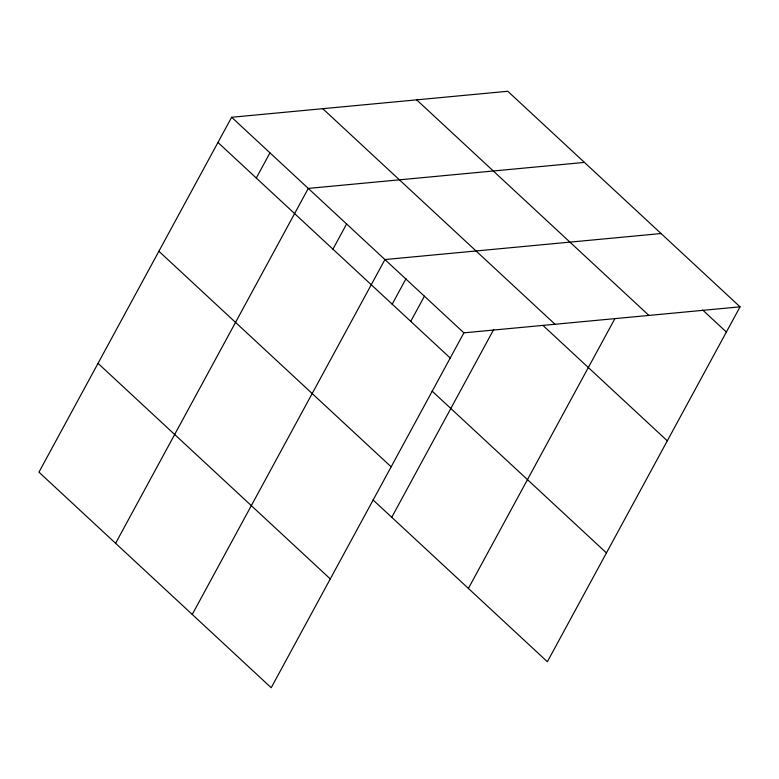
<?xml version="1.0" encoding="UTF-8"?>
<svg xmlns="http://www.w3.org/2000/svg" width="779" height="779" viewBox="0 0 779 779"><rect width="100%" height="100%" fill="white"/><g stroke="black" fill="none" stroke-linecap="round" stroke-linejoin="round"><path stroke-width="1.17" d="M740.05 306.838L507.791 91.27L231.636 117.269L38.95 472.162L271.209 687.73L463.894 332.847L740.05 306.838L547.364 661.731L373.034 499.923M256.291 178.031L269.962 152.84M115.594 543.294L308.28 188.411L584.435 162.412M332.935 249.163L346.606 223.982M192.247 614.436L384.933 259.553L661.079 233.544M392.149 304.258L406.054 278.639M410.737 321.386L424.419 296.195M391.749 517.295L493.72 329.488M468.393 588.437L614.972 318.465M702.687 310.042L726.379 332.029M416.658 99.848L648.917 315.427M322.769 108.69L555.028 324.268M542.875 325.349L667.301 440.826M231.636 117.269L463.894 332.847M217.964 142.46L450.223 358.028M432.102 391.116L606.442 552.924M158.887 251.257L391.155 466.835M98.027 363.355L330.286 578.933"/></g></svg>
